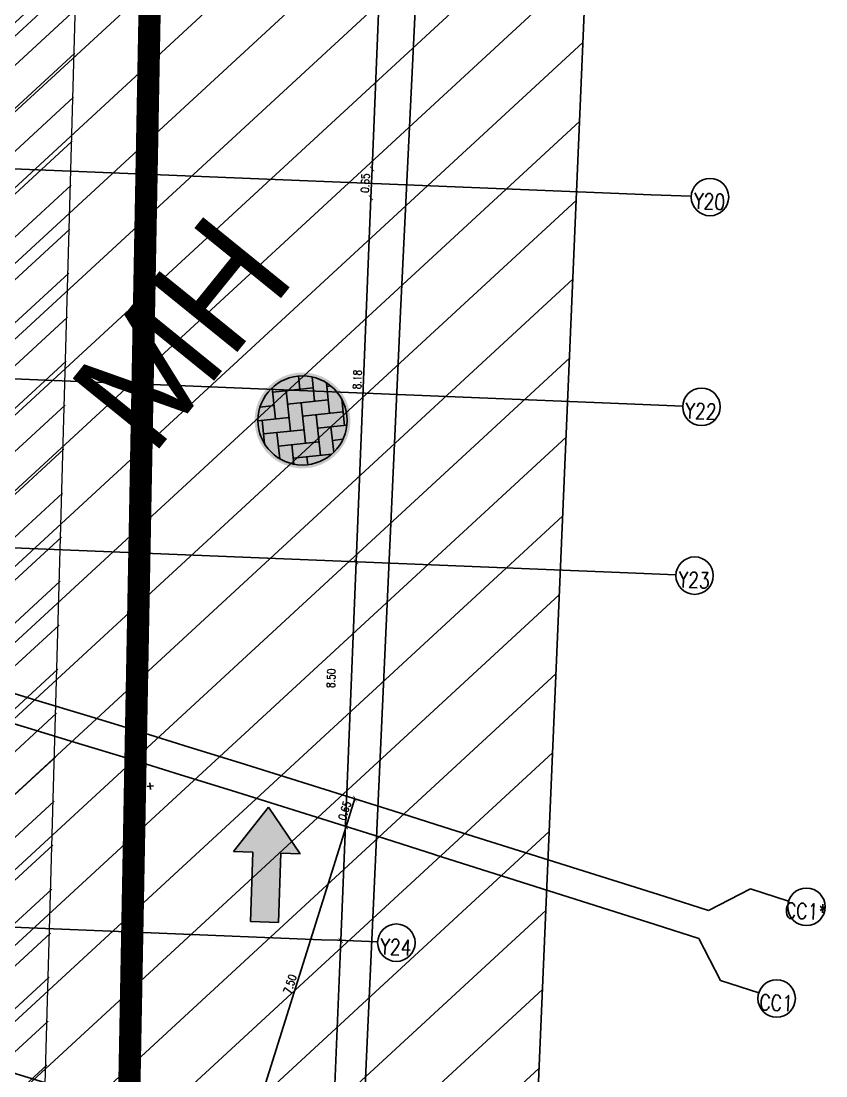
# Model space of a CAD drawing. Extents: x -678889171 to 586587, y -792238163 to 335485.
# Drawn here: x -678702955 to -678684890, y -792172014 to -792148351 of the extents above; entities that cross this region are included whole.
import ezdxf
from ezdxf.enums import TextEntityAlignment as Align

# ---------------------------------------------------------------- set-up
doc = ezdxf.new("R2010")
doc.units = 0
doc.header["$MEASUREMENT"] = 0
doc.layers.get('0').update_dxf_attribs({"color": 8})
for name, color, linetype in [('A-ANNO-LEGN', 252, 'Continuous'), ('A-FLOR-PATT', 252, 'Continuous'), ('A-SITE-PATT', 252, 'Continuous'), ('A-WALL', 252, 'Continuous'), ('XR-Axis$0$A-GRID-LINE-OUT', 252, 'Continuous')]:
    doc.layers.add(name, color=color, linetype=linetype)
for name, color, linetype, lineweight in [('BASEMENT3 LAYOUT$0$A-TABL-TEXT', 252, 'Continuous', 30), ('BASEMENT3 LAYOUT$0$HATCH1', 252, 'Continuous', 15), ('BASEMENT3 LAYOUT$0$HATCH5', 252, 'Continuous', 15)]:
    doc.layers.add(name, color=color, linetype=linetype, lineweight=lineweight)
doc.styles.add('Ground floor Towers$0$$Bas01-Rname$0$EN-SC', font='swissc.ttf')
doc.styles.add('Ground floor Towers$0$$Bas01-Rname$0$EN-SCL', font='swisscl.ttf')
doc.styles.add('Ground floor Towers$0$04-Ground Floor$0$Standard', font='txt')
doc.styles.add('Ground floor Towers$0$04-Ground Floor$0$V2-lower ground$0$LEVEL  FOR LICENSE LOWER GR$0$$LG- LEVEL$0$AR-SR', font='sarb.shx')
doc.styles.add('XR-Axis$0$MEDAD-E-TEXT', font='romans.shx', dxfattribs={"width": 0.8, "height": 1.8})
doc.styles.add('XR-Axis$0$MOD-E-TEXT', font='romans.shx', dxfattribs={"width": 0.8, "height": 1.8})

# ---------------------------------------------------------------- blocks, each defined once
blk = doc.blocks.new('A$C61C61320')
at = {"layer": 'BASEMENT3 LAYOUT$0$HATCH5'}
h = blk.add_hatch(dxfattribs=at)
h.set_pattern_fill('JIS_WOOD', color=256, scale=1000, style=0)
h.set_pattern_definition([(45, (-845680.2949388556, -470481.0696760565), (-499.9999991609842, 499.9999991609843), [])])
h.paths.add_polyline_path([(12440.74077330553, -169431.9252005816), (13408.27617370361, -243253.7315873399), (7111.185080291936, -248399.4795461658), (-61957.46107163071, -237877.8060760189), (-55832.26724016038, -200866.3395951205), (-20860.02674167091, -206712.4958959252), (-20783.43353955913, -208437.764712235), (-16504.6553898881, -208719.7022090854), (-18718.17453308101, -208569.0044804074), (-18168.17453308101, -169431.9252005816)])
at = {"layer": 'BASEMENT3 LAYOUT$0$A-TABL-TEXT', "const_width": 500}
blk.add_lwpolyline([(-88972.05171104963, 22775.97554144054), (13087.40149203665, 22211.71815820993), (12977.94017466274, -133203.5437077869), (15397.77637988678, -244279.008176838), (7656.957292334409, -250604.5168011433), (-62676.49176812707, -239864.7054035134), (-80695.52998699364, -235653.5139011407), (-118847.6494075342, -234162.0357504327), (-129624.8318891085, -222084.4801378573), (-129624.8318891085, -153058.7582305309), (-104567.4960696057, -152628.6520064768), (-88972.05156734609, -151257.049707202)], close=True, dxfattribs=at)
at = {"layer": 'BASEMENT3 LAYOUT$0$HATCH1'}
blk.add_lwpolyline([(11086.00013759569, -61354.85490543771), (13356.72713802033, -242506.5197902631)], dxfattribs=at)
blk = doc.blocks.new('2')
at = {"layer": 'BASEMENT3 LAYOUT$0$A-TABL-TEXT', "const_width": 500}
blk.add_lwpolyline([(28948.80459054373, 254973.3362460719), (131008.25779363, 254409.0788628413), (130898.7964762561, 98993.81699684449), (133318.6326814801, -12081.64747220662), (125577.8135939278, -18407.15609651199), (55244.36453346629, -7667.34469888208), (37225.32631459972, -3456.153196509345), (-926.7931059408002, -1964.675045801327), (-11703.97558751516, 10112.88056677405), (-11703.97558751516, 79138.60247410042), (13353.36023198767, 79568.70869815454), (28948.80473424727, 80940.3109974293)], close=True, dxfattribs=at)
at = {"layer": 'BASEMENT3 LAYOUT$0$HATCH1'}
blk.add_lwpolyline([(129006.8564391891, 170842.5057991936), (131277.5834396137, -10309.15908563172)], dxfattribs=at)
blk = doc.blocks.new('XR-Axis$0$_ArchTick')
at = {"const_width": 0.15}
blk.add_lwpolyline([(-0.5, -0.5), (0.5, 0.5)], dxfattribs=at)
blk = doc.blocks.new('*U162')
blk.add_circle((0, 0), 4.2)
at = {"layer": 'XR-Axis$0$A-GRID-LINE-OUT'}
blk.add_line((-13.2, 1.178600395015101e-13), (-4.2, 3.802696312556877e-14), dxfattribs=at)
at = {"style": 'XR-Axis$0$MEDAD-E-TEXT', "width": 0.8, "flags": 4}
for height, p in [(1.799999999999999, (-0.0692522248746208, 2.544295698152595)), (3.5, (-0.0692522248746208, -0.97607523254144))]:
    blk.add_attdef('00', text='', height=height, dxfattribs=at).set_placement(p, align=Align.MIDDLE_CENTER)
blk = doc.blocks.new('*U185')
blk.add_circle((1.77635683940025e-15, 3.774758283725532e-15), 4.2)
at = {"layer": 'XR-Axis$0$A-GRID-LINE-OUT'}
for p, q in [((-21.94838179122356, -1.734513403432219), (-12.72618861157263, 3.504871384613016)), ((-12.72618861157263, 3.504871384613016), (-4.049241830954926, 1.115186349649599)), ((-21.94838179122356, -1.734513403432219), (-31.8786653290416, 1.000348358803692))]:
    blk.add_line(p, q, dxfattribs=at)
at = {"style": 'XR-Axis$0$MEDAD-E-TEXT', "width": 0.8, "flags": 4}
for height, p in [(1.799999999999999, (-0.0692522248746208, 2.544295698152595)), (3.5, (-0.0692522248746208, -0.97607523254144))]:
    blk.add_attdef('00', text='', height=height, dxfattribs=at).set_placement(p, align=Align.MIDDLE_CENTER)
blk = doc.blocks.new('*U186')
blk.add_circle((1.369644346720054e-15, -3.772085598001278e-16), 4.2)
at = {"layer": 'XR-Axis$0$A-GRID-LINE-OUT'}
for p, q in [((-17.96557339961787, 12.72706456426394), (-27.8958569374359, 15.46192632649986)), ((-17.96557339961787, 12.72706456426394), (-12.72618861157262, 3.504871384613013)), ((-12.72618861157262, 3.504871384613013), (-4.049241830954926, 1.115186349649595))]:
    blk.add_line(p, q, dxfattribs=at)
at = {"style": 'XR-Axis$0$MEDAD-E-TEXT', "width": 0.8, "flags": 4}
for height, p in [(1.799999999999999, (-0.0692522248746208, 2.544295698152595)), (3.5, (-0.0692522248746208, -0.97607523254144))]:
    blk.add_attdef('00', text='', height=height, dxfattribs=at).set_placement(p, align=Align.MIDDLE_CENTER)
blk = doc.blocks.new('GR')
at = {"layer": 'A-FLOR-PATT'}
h = blk.add_hatch(color=256, dxfattribs=at)
edge = h.paths.add_edge_path()
edge.add_arc((106210.0272737596, 31146.93910972684), 1074.630578164791, 171.6294854201037, 531.6294854201037)
h = blk.add_hatch(color=256, dxfattribs=at)
h.dxf.hatch_style = 1
h.paths.add_polyline_path([(106548.9911099933, 21428.64545053244), (106114.4502661116, 21425.51330441236), (106125.6555956639, 19870.93279269338), (105503.2978566177, 19866.44687286019), (105492.0925270878, 21421.02738454938), (105057.5516832061, 21417.89523842931), (105795.9085817076, 22444.75645780563)])
for p, q in [((108308.4288985035, 33668.32595459113), (108409.3327804258, 46863.19694321792)), ((107540.9612776826, 45255.00000000001), (107540.9612776826, 36850.00000000001)), ((107540.9612776826, 36850.00000000001), (107540.9612776826, 36200.00000000001)), ((68225, 36525), (113464.9999999999, 36524.99999999994)), ((113464.9999999999, 36524.99999999994), (113824.9999999999, 36524.99999999994)), ((107540.9612776825, 36200.00000000001), (107540.9612776825, 28025.00000000001)), ((108195.176744873, 11699.79002359891), (108308.4288985035, 33668.32595459113)), ((106118.9261380463, 31844.54784531251, 308511.9999999566), (106075.928092779, 32137.907026019, 308511.9999999566)), ((106464.7065888395, 31587.17271080232, 308511.9999999566), (106384.9199123236, 32131.52662057867, 308511.9999999566)), ((106810.4870396249, 31329.79757631477, 308511.9999999566), (106710.3846058869, 32012.75811011433, 308511.9999999566)), ((106811.2479305374, 31946.02216116348, 308511.9999999566), (106722.0817534848, 31932.95295600689, 308511.9999999566)), ((69310, 31815), (113464.9999999998, 31814.99999999993)), ((105604.1758690711, 31152.98694372841, 308511.9999999566), (105501.6127582073, 31852.73573432263, 308511.9999999566)), ((106420.5039608465, 31888.75029785846, 308511.9999999566), (105515.7705829316, 31756.14232341315, 308511.9999999566)), ((105949.9563198572, 30895.61180921691, 308511.9999999566), (105817.3483454118, 31800.34518713179, 308511.9999999566)), ((113465, 31814.99999999994), (113825, 31814.99999999994)), ((106766.2844116444, 31631.37516336371, 308511.9999999566), (105861.5510337296, 31498.7671889184, 308511.9999999566)), ((106295.7367706401, 30638.23667475933, 308511.9999999566), (106163.1287961948, 31542.97005267422, 308511.9999999566)), ((107156.2674904103, 31072.42244182331, 308511.9999999566), (107070.7231754314, 31656.05851179625, 308511.9999999566)), ((105559.9732410913, 31454.56453076997, 308511.9999999566), (105244.805052143, 31408.36991015992, 308511.9999999566)), ((105258.3954182783, 31410.36207821331, 308511.9999999566), (105254.0132361676, 31440.26002696272, 308511.9999999566)), ((107112.0648624041, 31374.00002886396, 308511.9999999566), (106207.3314844892, 31241.39205441865, 308511.9999999566)), ((106641.5172214333, 30380.86154024914, 308511.9999999566), (106508.909246988, 31285.59491816402, 308511.9999999566)), ((105905.7536918509, 31197.18939627022, 308511.9999999566), (105211.3557515389, 31095.41056664861, 308511.9999999566)), ((105378.4022367187, 30591.6015574038, 308511.9999999566), (105302.5980764268, 31108.78428557501, 308511.9999999566)), ((107207.7825146992, 31079.9728574233, 308511.9999999566), (106553.1119352983, 30984.0169199256, 308511.9999999566)), ((106937.808793392, 30461.13005575538, 308511.9999999566), (106854.6896977733, 31028.21978367648, 308511.9999999566)), ((106251.53414266, 30939.81426177716, 308511.9999999566), (105346.8007647451, 30807.20628733185, 308511.9999999566)), ((105733.9582999684, 30267.53116634488, 308511.9999999566), (105648.3785272195, 30851.40915109012, 308511.9999999566)), ((106597.3145934617, 30682.43912731337, 308511.9999999566), (105692.5812155469, 30549.83115286806, 308511.9999999566)), ((106057.9862619229, 30158.56492489576, 308511.9999999566), (105994.1589780056, 30594.03401657861, 308511.9999999566)), ((107132.502280265, 30760.88229833753, 308511.9999999566), (106898.8923861001, 30726.6417854618, 308511.9999999566)), ((106894.5513770588, 30417.9488829567, 308511.9999999566), (106038.361666308, 30292.45601836796, 308511.9999999566)), ((106365.9541359469, 30159.17050722241, 308511.9999999566), (106339.9394287885, 30336.65888212104, 308511.9999999566)), ((83870, 28025), (113464.9999999998, 28024.99999999997)), ((107540.9612776825, 28025.00000000001), (107540.9612776825, 19525.00000000001)), ((113464.9999999998, 28024.99999999997), (113824.9999999998, 28024.99999999997)), ((103051.6296040788, 22799.65974104404, -180), (103199.9951083511, 22821.74315407872, -180)), ((103136.8540627584, 22736.51869538426, -180), (103114.7706497312, 22884.8841997087, -180)), ((107560.8228710633, 22086.60335225278), (107730.8228710633, 22716.60335225278)), ((105057.5516832061, 21417.89523842931), (105795.9085817076, 22444.75645780563)), ((106548.9911099933, 21428.64545053244), (105795.9085817076, 22444.75645780563)), ((105599.330577431, 14844.84973318166), (107559.330577431, 22084.84973318167)), ((109759.6143072082, 22158.48310452423), (114767.02282749, 20802.65190272228)), ((105492.0925270878, 21421.02738454938), (105057.5516832061, 21417.89523842931)), ((105503.2978566177, 19866.44687286019), (105492.0925270878, 21421.02738454938)), ((106114.4502661116, 21425.51330441236), (106548.9911099933, 21428.64545053244)), ((106125.6555956639, 19870.93279269338), (106114.4502661116, 21425.51330441236)), ((109583.556756468, 21532.57786942038), (114580.4791952334, 20167.59942967753)), ((105503.2978566177, 19866.44687286019), (106125.6555956639, 19870.93279269338)), ((107110, 19525), (82815, 19525)), ((107110, 19525), (82815, 19525)), ((107110, 19525), (107470, 19525)), ((107540.9612776825, 19525.00000000001), (107540.9612776825, 11025))]:
    blk.add_line(p, q, dxfattribs=at)
blk.add_circle((106210.0272737034, 31146.9391104877, 308511.9999999566), 999.9999999998588, dxfattribs=at)
for centre, radius, start, end in [((-55663.02808184421, -578856.4866396398), 623364.7764122983, 74.61102897088065, 88.715678869106), ((-55662.04957572921, -578844.685925062), 622702.9587305912, 74.61095202551606, 88.71574447441284), ((-55662.04957586701, -578844.6859266991), 615202.9587322307, 74.22143378566328, 85.22979167610383), ((-55662.04957586701, -578844.6859266991), 607202.9587322306, 74.22143378566328, 89.82613372100917), ((-55662.04957586701, -578844.6859266991), 599702.9587322306, 74.22143378566328, 89.82613372100917)]:
    blk.add_arc(centre, radius, start, end, dxfattribs=at)
ref = blk.add_blockref('*U162', (115144.9999999999, 36524.99999999991), dxfattribs=dict(at, xscale=100, yscale=100, zscale=100))
ref.add_attrib('00', 'Y20', dxfattribs={"layer": '0', "height": 353, "style": 'XR-Axis$0$MEDAD-E-TEXT', "width": 0.7999999999999999}).set_placement((115138.0747775125, 36427.39247674579), align=Align.MIDDLE_CENTER)
at = {"layer": 'A-FLOR-PATT', "xscale": 100, "yscale": 100, "zscale": 100}
for p, rotation in [((107540.9612776826, 36850.00000000001), 270), ((107540.9612776826, 36850.00000000001), 90), ((107540.9612776826, 36200.00000000001), 270), ((107540.9612776825, 36200.00000000001), 90), ((107540.9612776825, 28025.00000000001), 270), ((107540.9612776825, 28025.00000000001), 90), ((107730.8228710633, 22716.60335225278), 74.89890183861456), ((107559.330577431, 22084.84973318167), 74.85207626918269), ((107560.8228710633, 22086.60335225278), 254.8989018386146), ((107540.9612776825, 19525.00000000001), 270), ((107540.9612776825, 19525.00000000001), 90)]:
    blk.add_blockref('XR-Axis$0$_ArchTick', p, dxfattribs=dict(at, rotation=rotation))
at = {"layer": 'A-FLOR-PATT'}
ref = blk.add_blockref('*U162', (115145, 31814.99999999991), dxfattribs=dict(at, xscale=100, yscale=100, zscale=100))
ref.add_attrib('00', 'Y22', dxfattribs={"layer": '0', "height": 353, "style": 'XR-Axis$0$MEDAD-E-TEXT', "width": 0.7999999999999999}).set_placement((115138.0747775125, 31717.39247674579), align=Align.MIDDLE_CENTER)
ref = blk.add_blockref('*U162', (115144.9999999999, 28024.99999999996), dxfattribs=dict(at, xscale=100, yscale=100, zscale=100))
ref.add_attrib('00', 'Y23', dxfattribs={"layer": '0', "height": 353, "style": 'XR-Axis$0$MEDAD-E-TEXT', "width": 0.7999999999999999}).set_placement((115138.0747775124, 27927.39247674584), align=Align.MIDDLE_CENTER)
ref = blk.add_blockref('*U185', (117954.8893603942, 20702.61706684185), dxfattribs=dict(at, xscale=100, yscale=100, zscale=100))
ref.add_attrib('00', 'CC1*', dxfattribs={"layer": '0', "height": 353, "style": 'XR-Axis$0$MEDAD-E-TEXT', "width": 0.7999999999999999}).set_placement((117947.9641379067, 20605.00954358773), align=Align.MIDDLE_CENTER)
ref = blk.add_blockref('*U186', (117370.0648889654, 18621.40679703069), dxfattribs=dict(at, xscale=100, yscale=100, zscale=100))
ref.add_attrib('00', 'CC1', dxfattribs={"layer": '0', "height": 353, "style": 'XR-Axis$0$MEDAD-E-TEXT', "width": 0.7999999999999999}).set_placement((117363.139666478, 18523.79927377657), align=Align.MIDDLE_CENTER)
ref = blk.add_blockref('*U162', (108790, 19524.99999999999), dxfattribs=dict(at, xscale=100, yscale=100, zscale=100))
ref.add_attrib('00', 'Y24', dxfattribs={"layer": '0', "height": 353, "style": 'XR-Axis$0$MEDAD-E-TEXT', "width": 0.7999999999999999}).set_placement((108783.0747775125, 19427.39247674587), align=Align.MIDDLE_CENTER)
at = {"layer": 'A-FLOR-PATT', "style": 'Ground floor Towers$0$04-Ground Floor$0$Standard'}
blk.add_text('MH', height=2499.999999999648, rotation=53.33854414672837, dxfattribs=at).set_placement((102859.8087316151, 30166.8338583954))
at = {"layer": 'A-FLOR-PATT', "char_height": 180, "attachment_point": 5, "style": 'XR-Axis$0$MOD-E-TEXT'}
for s, insert, rotation in [('\\A1;0.65', (107400.9612776826, 36524.99999999998), 90), ('\\A1;8.18', (107400.9612776825, 32112.49999999998), 90), ('\\A1;8.50', (107084.8996787276, 25392.69732562734), 90), ('\\A1;0.65', (107510.6574017805, 22438.07657412273), 74.89890183861456), ('\\A1;7.50', (106444.1949614028, 18501.43340823901), 74.85207626918269)]:
    blk.add_mtext(s, dxfattribs=dict(at, insert=insert, rotation=rotation))
at = {"layer": 'A-FLOR-PATT', "style": 'Ground floor Towers$0$04-Ground Floor$0$V2-lower ground$0$LEVEL  FOR LICENSE LOWER GR$0$$LG- LEVEL$0$AR-SR', "flags": 12}
for tag, p in [('L', (30296.07288644527, 72859.53473235783)), ('P', (30237.50458115668, 72203.99769414036))]:
    blk.add_attdef(tag, text='', height=500, dxfattribs=at).set_placement(p, align=Align.RIGHT)
at = {"layer": 'A-FLOR-PATT'}
for tag, p, height, style in [('N', (85492.25876324323, 56633.4995742733), 250, 'Ground floor Towers$0$$Bas01-Rname$0$EN-SC'), ('N', (89389.48149106537, 56633.4995742733), 250, 'Ground floor Towers$0$$Bas01-Rname$0$EN-SC'), ('N', (94597.61363499537, 56633.4995742733), 250, 'Ground floor Towers$0$$Bas01-Rname$0$EN-SC'), ('AN', (85922.66280553787, 56313.08159666645), 200, 'Ground floor Towers$0$$Bas01-Rname$0$EN-SCL'), ('AN', (89819.88553336001, 56313.08159666645), 200, 'Ground floor Towers$0$$Bas01-Rname$0$EN-SCL'), ('AN', (95028.01767729002, 56313.08159666645), 200, 'Ground floor Towers$0$$Bas01-Rname$0$EN-SCL'), ('SN', (85299.47460008037, 56025.08594095582), 200, 'Ground floor Towers$0$$Bas01-Rname$0$EN-SCL'), ('F', (85927.04975899268, 56008.67972904726), 200, 'Ground floor Towers$0$$Bas01-Rname$0$EN-SCL'), ('SN', (89196.69732790251, 56025.08594095582), 200, 'Ground floor Towers$0$$Bas01-Rname$0$EN-SCL'), ('F', (89824.27248681482, 56008.67972904726), 200, 'Ground floor Towers$0$$Bas01-Rname$0$EN-SCL'), ('SN', (94404.82947183252, 56025.08594095582), 200, 'Ground floor Towers$0$$Bas01-Rname$0$EN-SCL'), ('F', (95032.40463074483, 56008.67972904726), 200, 'Ground floor Towers$0$$Bas01-Rname$0$EN-SCL')]:
    blk.add_attdef(tag, p, '', height=height, dxfattribs=dict(at, style=style))
at = {"layer": 'A-FLOR-PATT', "style": 'Ground floor Towers$0$$Bas01-Rname$0$EN-SCL', "width": 0.8}
for p in [(85305.16036184286, 56295.1433535593), (89202.383089665, 56295.1433535593), (94410.51523359501, 56295.1433535593)]:
    blk.add_attdef('FN', p, '', height=250, dxfattribs=at)

msp = doc.modelspace()

# ---------------------------------------------------------------- block references
at = {"layer": 'A-SITE-PATT', "rotation": 357.6731745000001}
for name, p in [('2', (-678833487.1858103, -792167746.3685482, -212772)), ('A$C61C61320', (-678706236.4347705, -791940527.995869, -212772))]:
    msp.add_blockref(name, p, dxfattribs=at)

# ---------------------------------------------------------------- next in the draw order: block references
at = {"layer": 'A-WALL', "rotation": 357.6731745000001}
msp.add_blockref('GR', (-678804025.0995113, -792184118.4910543, -212772), dxfattribs=at)

# ---------------------------------------------------------------- next in the draw order: hatches: boundary and pattern name
at = {"layer": 'A-ANNO-LEGN'}
h = msp.add_hatch(dxfattribs=at)
h.set_pattern_fill('ANSI31', color=256, scale=10000, angle=-2.326825500000001)
h.set_pattern_definition([(42.6731745, (-679564563.7146958, -792179516.537627), (-847.2693918303064, 919.0400305032981), [])])
h.paths.add_polyline_path([(-678777672.8996642, -792179735.1176345), (-678770187.1392597, -792139007.139102), (-678733063.7379951, -792148537.2472874), (-678731444.0167841, -792108675.140868), (-678688692.2204224, -792110162.0728618), (-678692240.0211401, -792193145.4692618), (-678709626.0473782, -792200229.2193018), (-678779081.755804, -792187036.6399584)])

# ---------------------------------------------------------------- next in the draw order: linework, layer by layer
at = {"layer": 'A-ANNO-LEGN', "elevation": -212772}
msp.add_lwpolyline([(-678777672.8996642, -792179735.1176345), (-678770187.1392597, -792139007.139102), (-678733063.7379951, -792148537.2472874), (-678731444.0167841, -792108675.140868), (-678688692.2204224, -792110162.0728618), (-678692240.0211401, -792193145.4692618), (-678709626.0473782, -792200229.2193018), (-678779081.755804, -792187036.6399584)], close=True, dxfattribs=at)

doc.saveas('drawing.dxf')
